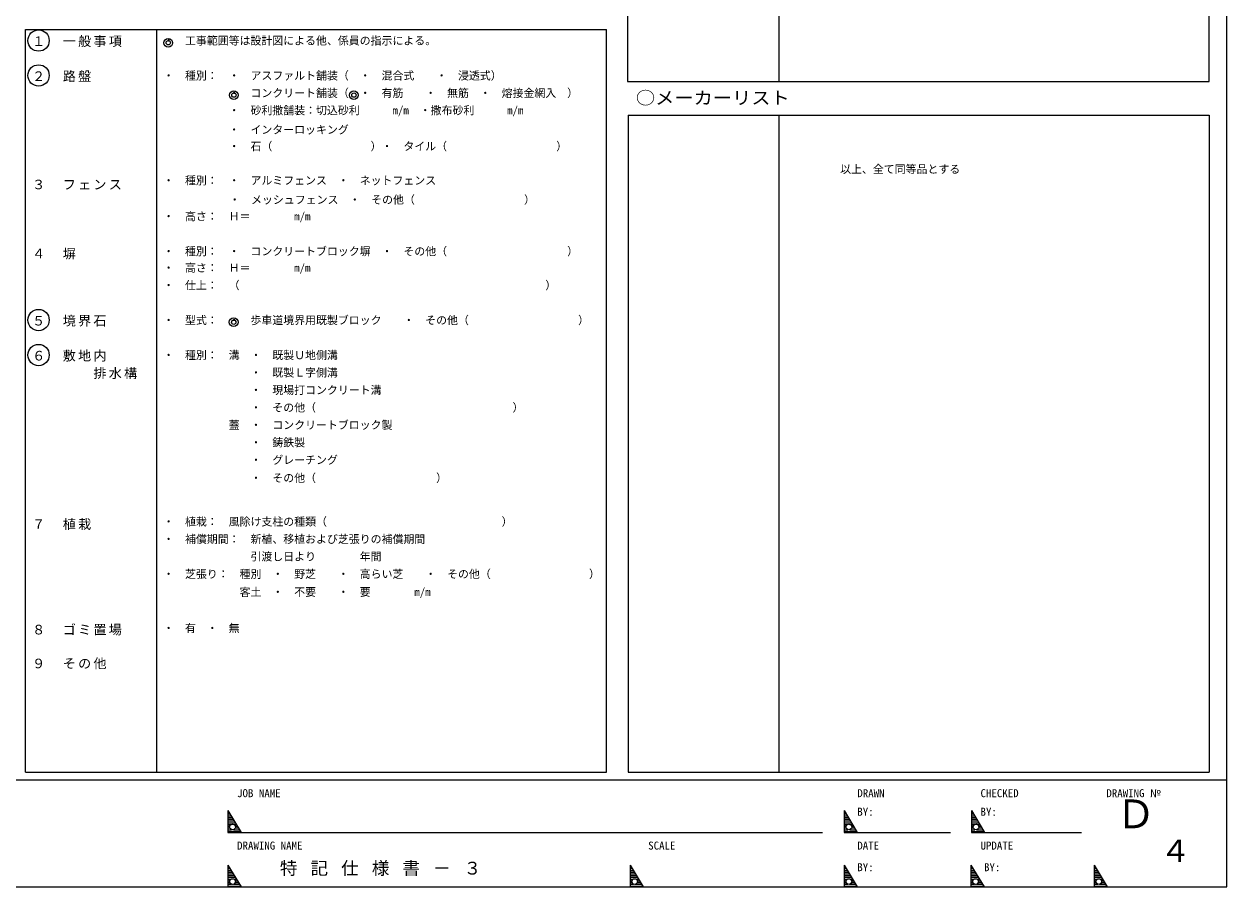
# Model space of a CAD drawing. Units: millimetres, scale not verified. Extents: x -27950 to 27564, y -20828 to 18132.
# Drawn here: x 22 to 27564, y -19950 to -194 of the extents above; entities that cross this region are included whole.
import ezdxf
from ezdxf.enums import TextEntityAlignment as Align

# ---------------------------------------------------------------- set-up
doc = ezdxf.new("R2010")
doc.units = ezdxf.units.MM
doc.header["$LTSCALE"] = 100
for name, color, linetype in [('0-4_４列上', 6, 'Continuous'), ('0-6_ 文  字', 3, 'Continuous'), ('0-B_３列下', 6, 'Continuous')]:
    doc.layers.add(name, color=color, linetype=linetype)
for name, color, linetype, lineweight in [('0-8_ 記\u3000号', 2, 'Continuous', 9), ('0-D_枠線', 6, 'Continuous', 25), ('0-E_枠補助線', 3, 'Continuous', 25), ('C-E_ ハッチ', 2, 'Continuous', 9), ('C-F_ 補助線�', 5, 'Continuous', 9)]:
    doc.layers.add(name, color=color, linetype=linetype, lineweight=lineweight)
doc.styles.add('ＭＳ ゴシック', font='')
doc.styles.get('ＭＳ ゴシック').set_extended_font_data('MS Gothic')

msp = doc.modelspace()

# ---------------------------------------------------------------- linework, layer by layer
at = {"layer": '0-8_ 記\u3000号'}
for centre, radius in [((353.7, -571.6), 244.3), ((3324.4, -622.6), 100), ((3324.4, -622.6), 50), ((353.7, -1371.6), 244.3), ((4827, -1821.5), 100), ((4827, -1821.5), 50), ((7574.4, -1821.6), 100), ((7574.4, -1821.6), 50), ((353.7, -6971.7), 244.3), ((4822, -7020), 100), ((4822, -7020), 50), ((353.7, -7771.7), 244.3)]:
    msp.add_circle(centre, radius, dxfattribs=at)
at = {"layer": '0-D_枠線', "color": 3}
for p, q in [((13841.4, 10670.6), (13841.4, -1510.1)), ((17306.9, 10670.2), (17306.9, -1510.4)), ((27156.9, -1510.1), (27156.9, 10670.6)), ((56.9, -321.6), (13356.9, -321.6)), ((56.9, -17321.6), (56.9, -321.6)), ((3056.9, -321.6), (3056.9, -17321.6)), ((13856.9, -2283.2), (13856.9, -17321.6)), ((17306.9, -2284.4), (17306.9, -17321.6)), ((27156, -2282.8), (27156, -17321.6)), ((13856.9, -17321.6), (27156, -17321.6))]:
    msp.add_line(p, q, dxfattribs=at)
msp.add_lwpolyline([(56.9, -17321.6), (13356.9, -17321.6), (13356.9, -321.6)], dxfattribs=at)
at = {"layer": '0-E_枠補助線'}
for p, q in [((13841.4, -1510.1), (27156.9, -1510.1)), ((13856.9, -2282.8), (27156, -2282.8))]:
    msp.add_line(p, q, dxfattribs=at)
at = {"layer": 'C-E_ ハッチ'}
for p, q in [((4690.5, -18200), (4690.5, -18700)), ((4690.5, -18200), (4990.5, -18700)), ((4690.5, -18240), (4714.5, -18240)), ((4690.5, -18280), (4738.5, -18280)), ((4690.5, -18320), (4762.5, -18320)), ((4690.5, -18360), (4786.5, -18360)), ((4690.5, -18400), (4810.5, -18400)), ((4690.5, -18440), (4834.5, -18440)), ((18800.5, -18200), (18800.5, -18700)), ((18800.5, -18200), (19100.5, -18700)), ((18800.5, -18240), (18824.5, -18240)), ((18800.5, -18280), (18848.5, -18280)), ((18800.5, -18320), (18872.5, -18320)), ((18800.5, -18360), (18896.5, -18360)), ((18800.5, -18400), (18920.5, -18400)), ((18800.5, -18440), (18944.5, -18440)), ((21712, -18200), (21712, -18700)), ((21712, -18200), (22012, -18700)), ((21712, -18240), (21736, -18240)), ((21712, -18280), (21760, -18280)), ((21712, -18320), (21784, -18320)), ((21712, -18360), (21808, -18360)), ((21712, -18400), (21832, -18400)), ((21712, -18440), (21856, -18440)), ((4690.5, -18480), (4858.5, -18480)), ((4690.5, -18520), (4755.6, -18520)), ((4690.5, -18560), (4728.2, -18560)), ((4690.5, -18600), (4729.9, -18600)), ((4690.5, -18640), (4771.6, -18640)), ((4690.5, -18680), (4978.5, -18680)), ((4818.5, -18640), (4954.5, -18640)), ((4836.2, -18520), (4882.5, -18520)), ((4864.7, -18600), (4930.5, -18600)), ((4865.9, -18560), (4906.5, -18560)), ((18800.5, -18480), (18968.5, -18480)), ((18800.5, -18520), (18865.6, -18520)), ((18800.5, -18560), (18838.2, -18560)), ((18800.5, -18600), (18839.9, -18600)), ((18800.5, -18640), (18881.6, -18640)), ((18800.5, -18680), (19088.5, -18680)), ((18928.5, -18640), (19064.5, -18640)), ((18946.2, -18520), (18992.5, -18520)), ((18974.8, -18600), (19040.5, -18600)), ((18975.9, -18560), (19016.5, -18560)), ((21712, -18480), (21880, -18480)), ((21712, -18520), (21777.2, -18520)), ((21712, -18560), (21749.8, -18560)), ((21712, -18600), (21751.5, -18600)), ((21712, -18640), (21793.2, -18640)), ((21712, -18680), (22000, -18680)), ((21840, -18640), (21976, -18640)), ((21857.8, -18520), (21904, -18520)), ((21886.3, -18600), (21952, -18600)), ((21887.5, -18560), (21928, -18560)), ((4690.5, -19450), (4690.5, -19950)), ((4690.5, -19450), (4990.4, -19950)), ((4690.5, -19490), (4714.5, -19490)), ((4690.5, -19530), (4738.5, -19530)), ((13896.7, -19450), (13896.7, -19950)), ((13896.7, -19450), (14196.7, -19950)), ((13896.7, -19490), (13920.7, -19490)), ((13896.7, -19530), (13944.7, -19530)), ((18800.5, -19450), (18800.5, -19950)), ((18800.5, -19450), (19100.5, -19950)), ((18800.5, -19490), (18824.5, -19490)), ((18800.5, -19530), (18848.5, -19530)), ((21701.8, -19450), (21701.8, -19950)), ((21701.8, -19450), (22001.8, -19950)), ((21701.8, -19490), (21725.8, -19490)), ((21701.8, -19530), (21749.8, -19530)), ((24523, -19450), (24523, -19950)), ((24523, -19450), (24823, -19950)), ((24523, -19490), (24547, -19490)), ((24523, -19530), (24571, -19530)), ((4690.5, -19570), (4762.4, -19570)), ((4690.5, -19610), (4786.4, -19610)), ((4690.5, -19650), (4810.4, -19650)), ((4690.5, -19690), (4834.4, -19690)), ((4690.5, -19730), (4858.4, -19730)), ((4690.5, -19770), (4755.6, -19770)), ((4690.5, -19810), (4728.2, -19810)), ((4836.2, -19770), (4882.4, -19770)), ((4865.9, -19810), (4906.5, -19810)), ((13896.7, -19570), (13968.7, -19570)), ((13896.7, -19610), (13992.7, -19610)), ((13896.7, -19650), (14016.7, -19650)), ((13896.7, -19690), (14040.7, -19690)), ((13896.7, -19730), (14064.7, -19730)), ((13896.7, -19770), (13961.9, -19770)), ((13896.7, -19810), (13934.5, -19810)), ((14042.5, -19770), (14088.7, -19770)), ((14072.2, -19810), (14112.7, -19810)), ((18800.5, -19570), (18872.5, -19570)), ((18800.5, -19610), (18896.5, -19610)), ((18800.5, -19650), (18920.5, -19650)), ((18800.5, -19690), (18944.5, -19690)), ((18800.5, -19730), (18968.5, -19730)), ((18800.5, -19770), (18865.6, -19770)), ((18800.5, -19810), (18838.2, -19810)), ((18946.2, -19770), (18992.5, -19770)), ((18975.9, -19810), (19016.5, -19810)), ((21701.8, -19570), (21773.8, -19570)), ((21701.8, -19610), (21797.8, -19610)), ((21701.8, -19650), (21821.8, -19650)), ((21701.8, -19690), (21845.8, -19690)), ((21701.8, -19730), (21869.8, -19730)), ((21701.8, -19770), (21767, -19770)), ((21701.8, -19810), (21739.6, -19810)), ((21847.6, -19770), (21893.8, -19770)), ((21877.3, -19810), (21917.8, -19810)), ((24523, -19570), (24595, -19570)), ((24523, -19610), (24619, -19610)), ((24523, -19650), (24643, -19650)), ((24523, -19690), (24667, -19690)), ((24523, -19730), (24691, -19730)), ((24523, -19770), (24588.1, -19770)), ((24523, -19810), (24560.7, -19810)), ((24668.7, -19770), (24715, -19770)), ((24698.4, -19810), (24739, -19810)), ((4690.5, -19850), (4729.9, -19850)), ((4690.5, -19890), (4771.6, -19890)), ((4690.5, -19930), (4978.4, -19930)), ((4818.5, -19890), (4954.5, -19890)), ((4864.7, -19850), (4930.5, -19850)), ((13896.7, -19850), (13936.2, -19850)), ((13896.7, -19890), (13977.9, -19890)), ((13896.7, -19930), (14184.7, -19930)), ((14024.7, -19890), (14160.7, -19890)), ((14071, -19850), (14136.7, -19850)), ((18800.5, -19850), (18839.9, -19850)), ((18800.5, -19890), (18881.6, -19890)), ((18800.5, -19930), (19088.5, -19930)), ((18928.5, -19890), (19064.5, -19890)), ((18974.8, -19850), (19040.5, -19850)), ((21701.8, -19850), (21741.3, -19850)), ((21701.8, -19890), (21783, -19890)), ((21701.8, -19930), (21989.8, -19930)), ((21829.9, -19890), (21965.8, -19890)), ((21876.1, -19850), (21941.8, -19850)), ((24523, -19850), (24562.4, -19850)), ((24523, -19890), (24604.1, -19890)), ((24523, -19930), (24811, -19930)), ((24651, -19890), (24787, -19890)), ((24697.3, -19850), (24763, -19850))]:
    msp.add_line(p, q, dxfattribs=at)
at = {"layer": 'C-E_ ハッチ', "color": 5}
for p, q in [((4690.5, -18700), (18300.5, -18700)), ((18800.5, -18700), (21232.3, -18700)), ((21712, -18700), (24233.2, -18700))]:
    msp.add_line(p, q, dxfattribs=at)
at = {"layer": 'C-E_ ハッチ'}
for centre in [(4797, -18576.7), (18907, -18576.7), (21818.6, -18576.7), (4797, -19826.7), (14003.3, -19826.7), (18907, -19826.7), (21808.4, -19826.7), (24629.5, -19826.7)]:
    msp.add_circle(centre, 64.8, dxfattribs=at)
at = {"layer": 'C-F_ 補助線�', "color": 7, "lineweight": 18}
msp.add_line((-27950, -17500), (27563.8, -17500), dxfattribs=at)
msp.add_lwpolyline([(-27950, -19950), (27563.8, -19950), (27563.8, 18131.7)], dxfattribs=at)

# ---------------------------------------------------------------- texts
at = {"layer": '0-4_４列上', "color": 3, "style": 'ＭＳ ゴシック', "width": 1.1}
msp.add_text('○メーカーリスト', height=293.3, dxfattribs=at).set_placement((14031.8, -2119), align=Align.BOTTOM_LEFT)
at = {"layer": '0-4_４列上', "style": 'ＭＳ ゴシック'}
msp.add_text('\u3000\u3000\u3000\u3000\u3000以上、全て同等品とする', height=183.3, dxfattribs=at).set_placement((17456.9, -3663.9), align=Align.BOTTOM_LEFT)
at = {"layer": '0-6_ 文  字', "color": 4, "style": 'ＭＳ ゴシック'}
msp.add_text('Ｄ', height=659.8, dxfattribs=at).set_placement((25026.3, -18805.9), align=Align.BOTTOM_LEFT)
at = {"layer": '0-6_ 文  字', "insert": (5880.2, -19700), "char_height": 293.3, "attachment_point": 7, "style": 'ＭＳ ゴシック'}
msp.add_mtext('\\T1.17;特\\~記\\~仕\\~様\\~書\\~－\\~３', dxfattribs=at)
at = {"layer": '0-B_３列下', "style": 'ＭＳ ゴシック'}
for s, p in [('・\u3000工事範囲等は設計図による他、係員の指示による。', (3206.9, -721.6)), ('・\u3000種別：\u3000・\u3000アスファルト舗装（\u3000・\u3000混合式\u3000\u3000・\u3000浸透式）', (3206.9, -1521.6)), ('\u3000\u3000\u3000\u3000\u3000\u3000・\u3000コンクリート舗装（\u3000・\u3000有筋\u3000\u3000・\u3000無筋\u3000・\u3000熔接金網入\u3000）', (3206.9, -1921.6)), ('\u3000\u3000\u3000\u3000\u3000\u3000・\u3000砂利撒舗装：切込砂利\u3000\u3000\u3000m/m\u3000・撒布砂利\u3000\u3000\u3000m/m', (3206.9, -2316.9)), ('\u3000\u3000\u3000\u3000\u3000\u3000・\u3000インターロッキング', (3206.9, -2759.9)), ('\u3000\u3000\u3000\u3000\u3000\u3000・\u3000石（\u3000\u3000\u3000\u3000\u3000\u3000\u3000\u3000\u3000）・\u3000タイル（\u3000\u3000\u3000\u3000\u3000\u3000\u3000\u3000\u3000\u3000）', (3206.9, -3139.6)), ('・\u3000種別：\u3000・\u3000アルミフェンス\u3000・\u3000ネットフェンス\u3000\u3000', (3206.9, -3922.5)), ('\u3000\u3000\u3000\u3000\u3000\u3000・\u3000メッシュフェンス\u3000・\u3000その他（\u3000\u3000\u3000\u3000\u3000\u3000\u3000\u3000\u3000\u3000）', (3220, -4363.2)), ('・\u3000高さ：\u3000Ｈ＝\u3000\u3000\u3000\u3000m/m', (3206.9, -4743.6)), ('・\u3000種別：\u3000・\u3000コンクリートブロック塀\u3000・\u3000その他（\u3000\u3000\u3000\u3000\u3000\u3000\u3000\u3000\u3000\u3000\u3000）', (3206.9, -5544.6)), ('・\u3000高さ：\u3000Ｈ＝\u3000\u3000  \u3000m/m\u3000\u3000', (3206.9, -5921.7)), ('・\u3000仕上：\u3000（\u3000\u3000\u3000\u3000\u3000\u3000\u3000\u3000\u3000\u3000\u3000\u3000\u3000\u3000\u3000\u3000\u3000\u3000\u3000\u3000\u3000\u3000\u3000\u3000\u3000\u3000\u3000\u3000）', (3206.9, -6321.6)), ('・\u3000型式：\u3000・\u3000歩車道境界用既製ブロック\u3000\u3000・\u3000その他（\u3000\u3000\u3000\u3000\u3000\u3000\u3000\u3000\u3000\u3000）', (3206.9, -7121.7)), ('・\u3000種別：\u3000溝\u3000・\u3000既製Ｕ地側溝\u3000', (3206.9, -7921.7)), ('\u3000\u3000\u3000\u3000\u3000\u3000\u3000\u3000・\u3000既製Ｌ字側溝', (3206.9, -8321.6)), ('\u3000\u3000\u3000\u3000\u3000\u3000\u3000\u3000・\u3000現場打コンクリート溝', (3206.9, -8721.7)), ('\u3000\u3000\u3000\u3000\u3000\u3000\u3000\u3000・\u3000その他（\u3000\u3000\u3000\u3000\u3000\u3000\u3000\u3000\u3000\u3000\u3000\u3000\u3000\u3000\u3000\u3000\u3000\u3000）', (3206.9, -9121.6)), ('\u3000\u3000\u3000\u3000\u3000\u3000蓋\u3000・\u3000コンクリートブロック製', (3206.9, -9521.6)), ('\u3000\u3000\u3000\u3000\u3000\u3000\u3000\u3000・\u3000鋳鉄製', (3206.9, -9921.6)), ('\u3000\u3000\u3000\u3000\u3000\u3000\u3000\u3000・\u3000グレーチング', (3206.9, -10321.6)), ('\u3000\u3000\u3000\u3000\u3000\u3000\u3000\u3000・\u3000その他（\u3000\u3000\u3000\u3000\u3000\u3000\u3000\u3000\u3000\u3000\u3000）', (3206.9, -10734.2)), ('・\u3000植栽：\u3000風除け支柱の種類（\u3000\u3000\u3000\u3000\u3000\u3000\u3000\u3000\u3000\u3000\u3000\u3000\u3000\u3000\u3000\u3000）', (3206.9, -11733.4)), ('・\u3000補償期間：\u3000新植、移植および芝張りの補償期間', (3206.9, -12133.4)), ('\u3000\u3000\u3000\u3000\u3000\u3000\u3000\u3000引渡し日より\u3000\u3000\u3000\u3000年間', (3206.9, -12533.4)), ('・\u3000芝張り：\u3000種別\u3000・\u3000野芝\u3000\u3000・\u3000高らい芝\u3000\u3000・\u3000その他（\u3000\u3000\u3000\u3000\u3000\u3000\u3000\u3000\u3000）', (3206.9, -12933.4)), ('\u3000\u3000\u3000\u3000\u3000\u3000\u3000客土\u3000・\u3000不要\u3000\u3000・\u3000要\u3000\u3000\u3000\u3000m/m', (3206.9, -13345.2)), ('・\u3000有\u3000・\u3000無', (3206.9, -14172.9))]:
    msp.add_text(s, height=183.3, dxfattribs=at).set_placement(p, align=Align.BOTTOM_LEFT)
at = {"layer": '0-B_３列下', "color": 2, "char_height": 219.9, "attachment_point": 7, "style": 'ＭＳ ゴシック'}
for s, insert in [('\\T1.17;１\u3000一般事項', (206.9, -721.6)), ('\\T1.17;２\u3000路盤', (206.9, -1521.6)), ('\\T1.17;３\u3000フェンス', (206.9, -3985.8)), ('\\T1.17;４\u3000塀', (206.9, -5585.8)), ('\\T1.17;５\u3000境界石', (206.9, -7121.7)), ('\\T1.17;６\u3000敷地内', (206.9, -7921.7)), ('\\T1.17;\u3000\u3000\u3000\u3000排水構', (206.9, -8321.6)), ('\\T1.17;７\u3000植栽', (206.9, -11775.6)), ('\\T1.17;８\u3000ゴミ置場', (206.9, -14194)), ('\\T1.17;９\u3000その他', (206.9, -14966.9))]:
    msp.add_mtext(s, dxfattribs=dict(at, insert=insert))
at = {"layer": '0-E_枠補助線', "color": 4, "style": 'ＭＳ ゴシック'}
msp.add_text('４', height=513.2, dxfattribs=at).set_placement((26035.2, -19535.8), align=Align.BOTTOM_LEFT)
at = {"layer": 'C-E_ ハッチ', "color": 6, "style": 'ＭＳ ゴシック'}
for s, p in [('JOB NAME', (4900, -17950)), ('DRAWN', (19100.5, -17950)), ('CHECKED', (21921.6, -17950)), ('DRAWING №', (24802.9, -17950)), ('BY:', (19100.5, -18375)), ('BY:', (21921.6, -18375)), ('DRAWING NAME', (4900, -19150)), ('SCALE', (14312.3, -19150)), ('DATE', (19100.5, -19150)), ('BY:', (19100.5, -19645)), ('BY:', (22001.8, -19645))]:
    msp.add_text(s, height=183.3, dxfattribs=at).set_placement(p, align=Align.BOTTOM_LEFT)
at = {"layer": 'C-F_ 補助線�', "color": 6, "style": 'ＭＳ ゴシック'}
msp.add_text('UPDATE', height=183.3, dxfattribs=at).set_placement((21921.6, -19150), align=Align.BOTTOM_LEFT)

doc.saveas('drawing.dxf')
